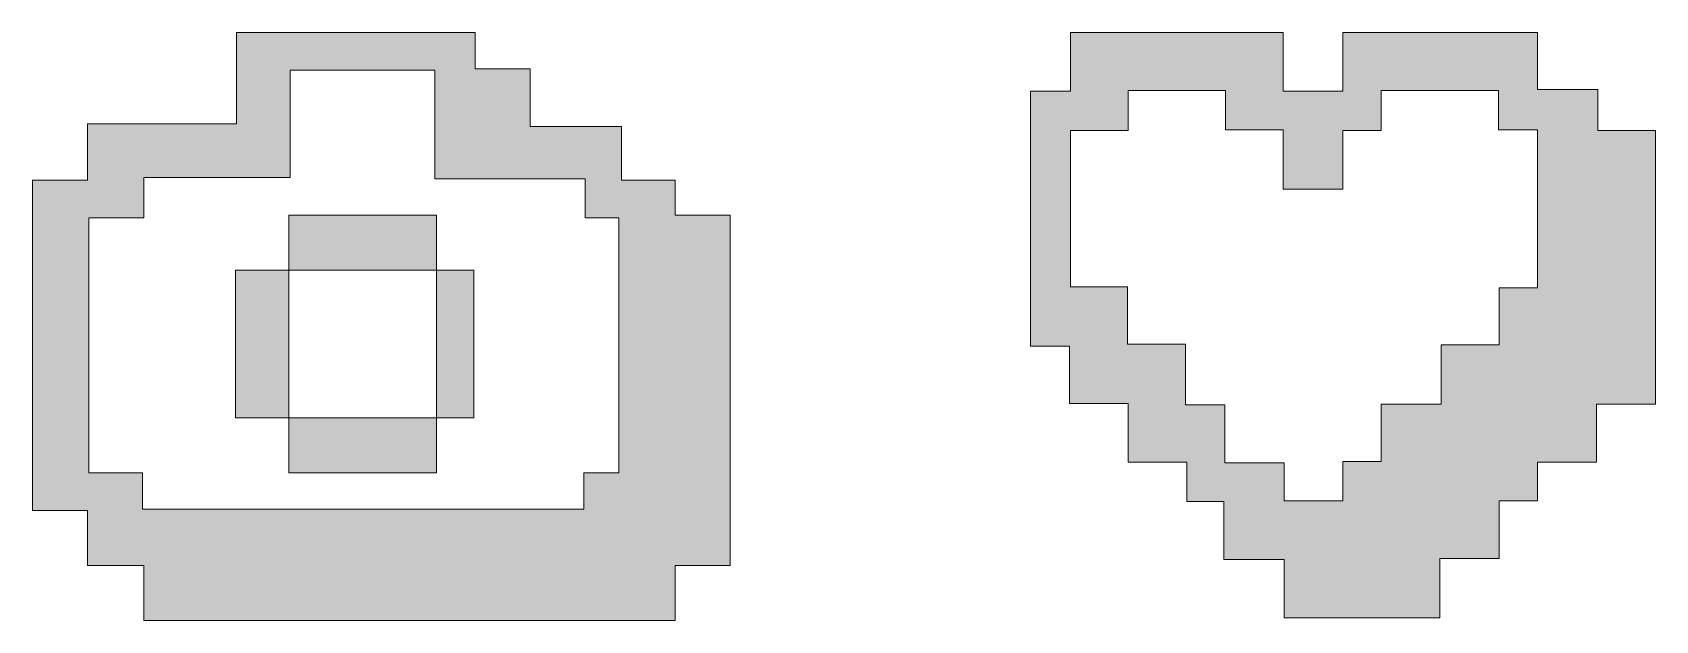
# Model space of a CAD drawing. Header units: inches. Extents: x 1091 to 1325, y -920 to -835.
import ezdxf

# ---------------------------------------------------------------- set-up
doc = ezdxf.new("R2010")
doc.units = ezdxf.units.IN
doc.header["$MEASUREMENT"] = 0
doc.layers.add('Layer 2', color=7, linetype='Continuous')

msp = doc.modelspace()

# ---------------------------------------------------------------- hatches: boundary and pattern name
at = {"layer": 'Layer 2', "true_color": 0x1c1c1b}
h = msp.add_hatch(color=179, dxfattribs=at)
h.dxf.hatch_style = 2
h.paths.add_polyline_path([(1183.34, -861.2), (1183.34, -856.16), (1175.59, -856.16), (1175.59, -848.41), (1162.41, -848.41), (1162.41, -840.08), (1154.47, -840.08), (1154.47, -834.85), (1119.98, -834.85), (1119.98, -848.02), (1098.47, -848.02), (1098.47, -856.16), (1090.52, -856.16), (1090.52, -903.83), (1098.47, -903.83), (1098.47, -911.77), (1106.61, -911.77), (1106.61, -919.72), (1183.34, -919.72), (1183.34, -911.77), (1191.28, -911.77), (1191.28, -861.2)])
h.paths.add_polyline_path([(1175.2, -898.4), (1170.16, -898.4), (1170.16, -903.63), (1106.41, -903.63), (1106.41, -898.4), (1098.66, -898.4), (1098.66, -861.59), (1106.61, -861.59), (1106.61, -855.78), (1127.73, -855.78), (1127.73, -840.27), (1148.65, -840.27), (1148.65, -855.97), (1170.35, -855.97), (1170.35, -861.59), (1175.2, -861.59)])
h = msp.add_hatch(color=179, dxfattribs=at)
h.dxf.hatch_style = 2
h.paths.add_polyline_path([(1316.54, -848.98), (1316.54, -843.1), (1307.87, -843.1), (1307.87, -834.85), (1279.76, -834.85), (1279.76, -843.31), (1271.14, -843.31), (1271.14, -834.85), (1240.4, -834.85), (1240.4, -843.31), (1234.62, -843.31), (1234.62, -880.14), (1240.29, -880.14), (1240.29, -888.4), (1248.75, -888.4), (1248.75, -896.86), (1257.21, -896.86), (1257.21, -902.53), (1262.58, -902.53), (1262.58, -910.89), (1271.25, -910.89), (1271.25, -919.35), (1293.74, -919.35), (1293.74, -910.78), (1302.3, -910.78), (1302.3, -902.43), (1307.87, -902.43), (1307.87, -896.86), (1316.38, -896.86), (1316.38, -888.5), (1324.9, -888.5), (1324.9, -848.98)])
h.paths.add_polyline_path([(1307.87, -871.68), (1302.3, -871.68), (1302.3, -879.94), (1293.94, -879.94), (1293.94, -888.5), (1285.28, -888.5), (1285.28, -896.75), (1279.76, -896.75), (1279.76, -902.43), (1271.25, -902.43), (1271.25, -896.96), (1262.68, -896.96), (1262.68, -888.6), (1257.01, -888.6), (1257.01, -879.83), (1248.65, -879.83), (1248.65, -871.58), (1240.4, -871.58), (1240.4, -848.98), (1248.75, -848.98), (1248.75, -843.21), (1262.79, -843.21), (1262.79, -848.88), (1271.14, -848.88), (1271.14, -857.44), (1279.76, -857.44), (1279.76, -848.98), (1285.28, -848.98), (1285.28, -843.21), (1302.2, -843.21), (1302.2, -848.88), (1307.87, -848.88)])
h = msp.add_hatch(color=179, dxfattribs=at)
h.dxf.hatch_style = 2
h.paths.add_polyline_path([(1148.85, -869.14), (1127.53, -869.14), (1127.53, -861.2), (1148.85, -861.2)])
h = msp.add_hatch(color=179, dxfattribs=at)
h.dxf.hatch_style = 2
h.paths.add_polyline_path([(1127.53, -869.14), (1119.82, -869.14), (1119.82, -890.46), (1127.53, -890.46)])
h = msp.add_hatch(color=179, dxfattribs=at)
h.dxf.hatch_style = 2
h.paths.add_polyline_path([(1154.27, -869.14), (1148.85, -869.14), (1148.85, -890.46), (1154.27, -890.46)])
h = msp.add_hatch(color=179, dxfattribs=at)
h.dxf.hatch_style = 2
h.paths.add_polyline_path([(1148.85, -898.4), (1127.53, -898.4), (1127.53, -890.46), (1148.85, -890.46)])

# ---------------------------------------------------------------- linework, layer by layer
at = {"layer": 'Layer 2', "lineweight": 0}
for points in [[(1183.34, -861.2), (1183.34, -856.16), (1175.59, -856.16), (1175.59, -848.41), (1162.41, -848.41), (1162.41, -840.08), (1154.47, -840.08), (1154.47, -834.85), (1119.98, -834.85), (1119.98, -848.02), (1098.47, -848.02), (1098.47, -856.16), (1090.52, -856.16), (1090.52, -903.83), (1098.47, -903.83), (1098.47, -911.77), (1106.61, -911.77), (1106.61, -919.72), (1183.34, -919.72), (1183.34, -911.77), (1191.28, -911.77), (1191.28, -861.2), (1183.34, -861.2)], [(1316.54, -848.98), (1316.54, -843.1), (1307.87, -843.1), (1307.87, -834.85), (1279.76, -834.85), (1279.76, -843.31), (1271.14, -843.31), (1271.14, -834.85), (1240.4, -834.85), (1240.4, -843.31), (1234.62, -843.31), (1234.62, -880.14), (1240.29, -880.14), (1240.29, -888.4), (1248.75, -888.4), (1248.75, -896.86), (1257.21, -896.86), (1257.21, -902.53), (1262.58, -902.53), (1262.58, -910.89), (1271.25, -910.89), (1271.25, -919.35), (1293.74, -919.35), (1293.74, -910.78), (1302.3, -910.78), (1302.3, -902.43), (1307.87, -902.43), (1307.87, -896.86), (1316.38, -896.86), (1316.38, -888.5), (1324.9, -888.5), (1324.9, -848.98), (1316.54, -848.98)], [(1175.2, -898.4), (1170.16, -898.4), (1170.16, -903.63), (1106.41, -903.63), (1106.41, -898.4), (1098.66, -898.4), (1098.66, -861.59), (1106.61, -861.59), (1106.61, -855.78), (1127.73, -855.78), (1127.73, -840.27), (1148.65, -840.27), (1148.65, -855.97), (1170.35, -855.97), (1170.35, -861.59), (1175.2, -861.59), (1175.2, -898.4)], [(1307.87, -871.68), (1302.3, -871.68), (1302.3, -879.94), (1293.94, -879.94), (1293.94, -888.5), (1285.28, -888.5), (1285.28, -896.75), (1279.76, -896.75), (1279.76, -902.43), (1271.25, -902.43), (1271.25, -896.96), (1262.68, -896.96), (1262.68, -888.6), (1257.01, -888.6), (1257.01, -879.83), (1248.65, -879.83), (1248.65, -871.58), (1240.4, -871.58), (1240.4, -848.98), (1248.75, -848.98), (1248.75, -843.21), (1262.79, -843.21), (1262.79, -848.88), (1271.14, -848.88), (1271.14, -857.44), (1279.76, -857.44), (1279.76, -848.98), (1285.28, -848.98), (1285.28, -843.21), (1302.2, -843.21), (1302.2, -848.88), (1307.87, -848.88), (1307.87, -871.68)], [(1148.85, -869.14), (1127.53, -869.14), (1127.53, -861.2), (1148.85, -861.2), (1148.85, -869.14)], [(1127.53, -869.14), (1119.82, -869.14), (1119.82, -890.46), (1127.53, -890.46), (1127.53, -869.14)], [(1154.27, -869.14), (1148.85, -869.14), (1148.85, -890.46), (1154.27, -890.46), (1154.27, -869.14)], [(1148.85, -898.4), (1127.53, -898.4), (1127.53, -890.46), (1148.85, -890.46), (1148.85, -898.4)]]:
    msp.add_lwpolyline(points, dxfattribs=at)

doc.saveas('drawing.dxf')
